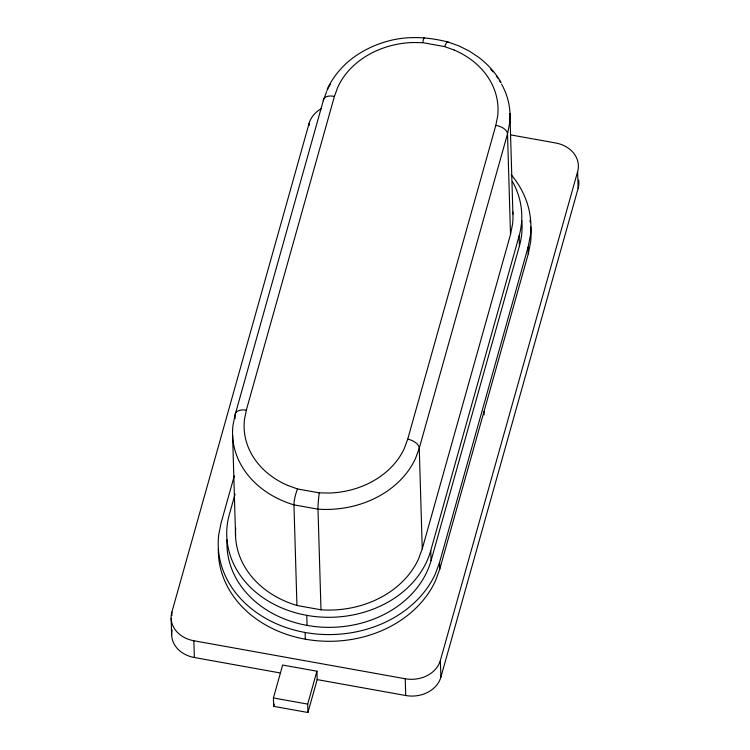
<?xml version="1.0" encoding="UTF-8"?>
<svg xmlns="http://www.w3.org/2000/svg" width="750" height="750" viewBox="0 0 750 750"><rect width="100%" height="100%" fill="white"/><g stroke="black" fill="none" stroke-linecap="round" stroke-linejoin="round"><path stroke-width="1.12" d="M454.134 50.025L444.609 46.594L422.822 42.675L412.387 42.516A82.819 67.922 -1.7 0 0 337.725 87.337L334.416 96.403L246.328 410.119A11.728 6.553 13.5 0 0 235.013 415.087L232.978 425.353A94.575 77.569 -1.7 0 0 293.953 504.853L296.944 605.475L320.981 609.797A94.575 77.569 -1.7 0 0 418.603 558.797L422.25 548.822L510.506 234.488L512.541 224.222A94.575 77.569 -1.7 0 0 512.784 211.828M246.328 410.119L244.481 419.456A82.819 67.922 -1.7 0 0 287.944 485.512M288 485.522L297.525 488.953L319.312 492.872L329.747 493.031A82.819 67.922 -1.7 0 0 404.409 448.209L407.728 439.134L495.806 125.419L497.653 116.091A82.819 67.922 -1.7 0 0 454.191 50.034M509.55 123.609L507.516 133.875L419.259 448.209L415.613 458.184A94.575 77.569 -1.7 0 1 318 509.175L293.953 504.853A11.756 2.306 -75.1 0 1 297.525 488.962M234.309 475.847L221.034 523.144L218.719 534.806A112.209 92.025 -1.7 0 0 305.081 632.466A112.209 92.025 -1.7 0 0 435.413 573.769L439.556 562.425L528.075 247.172L530.391 235.5A112.209 92.025 -1.7 0 0 511.191 174.75M218.353 549.169A112.209 92.025 -1.7 0 0 309.853 639.919A112.209 92.025 -1.7 0 0 435.609 580.472L439.753 569.138L528.272 253.875L530.588 242.213A112.209 92.025 -1.7 0 0 530.822 226.903M171.975 615.469L171.872 612.112L309.113 123.338A29.325 24.047 -1.7 0 1 321.337 108.656M235.331 413.953L323.269 100.753L326.55 91.772M235.05 494.147L229.369 514.387A103.388 84.797 -1.7 0 0 306.769 615.347L307.097 625.406M273.412 697.95L282.647 665.053L316.922 671.213L317.175 679.603L307.931 712.5L273.656 706.341L273.412 697.95L307.688 704.119L307.931 712.5M273.656 706.341L274.275 704.147M307.688 704.119L316.922 671.213M227.053 539.841A103.388 84.797 -1.7 0 0 316.378 626.709A103.388 84.797 -1.7 0 0 431.053 560.653L430.753 550.594L519.141 235.8A103.388 84.797 -1.7 0 0 512.494 181.631M431.053 560.653L519.441 245.859A103.388 84.797 -1.7 0 0 521.803 220.481M317.175 679.603L405.722 695.522A29.325 24.047 -1.7 0 0 440.887 677.156L440.391 660.384L577.631 171.609A29.325 24.047 -1.7 0 0 555.656 142.978L510.853 134.925M440.887 677.156L578.128 188.381A29.325 24.047 -1.7 0 0 578.663 180.028M327.244 89.147C331.903 79.097 338.784 70.266 346.913 62.784L347.381 62.372C359.1 52.172 373.238 45.094 388.191 41.053L388.425 40.987C407.897 35.691 428.278 37.031 447.675 41.925M171.872 612.112A29.325 24.047 -1.7 0 0 193.847 640.753L405.225 678.75A29.325 24.047 -1.7 0 0 440.391 660.384M172.116 629.916A29.325 24.047 -1.7 0 0 194.344 657.516L280.594 673.022M447.975 41.981L459.009 45.956L469.35 51.113L479.25 57.713C487.987 64.538 495.572 72.825 501.066 82.491M577.631 171.609L578.128 188.381M528.075 247.172L528.272 253.875M519.141 235.8L519.441 245.859M509.934 113.466L512.916 214.078M510.506 234.488L507.516 133.875A11.728 6.553 13.5 0 0 495.806 125.428M484.012 411.506L484.116 414.862M439.556 562.425L439.753 569.138M422.25 548.822L419.259 448.209A11.728 6.441 17.9 0 0 407.728 439.134M405.225 678.75L405.722 695.522M309.113 123.338L309.178 125.569M320.981 609.797L318 509.175A11.756 1.022 -84.5 0 1 319.312 492.881M305.109 632.475L305.316 639.178M235.013 415.087L235.116 418.594M232.603 435.497L235.584 536.109M193.847 640.753L194.344 657.516M171.141 618.375L171.638 635.138M326.916 90.778A94.575 77.569 -1.7 0 1 330.319 84.206M490.772 69.413A94.575 77.569 -1.7 0 1 492.966 71.859M496.341 76.078A94.575 77.569 -1.7 0 1 498.206 78.694M499.378 80.475A94.575 77.569 -1.7 0 1 500.484 82.275M501.544 84.103A94.575 77.569 -1.7 0 1 509.616 123.619M430.753 550.594A103.388 84.797 -1.7 0 1 306.769 615.347M529.978 220.369A112.209 92.025 -1.7 0 1 530.325 222.534M323.269 100.753A11.728 6.441 17.9 0 1 334.416 96.413M422.822 42.684A11.756 1.022 -84.5 0 1 424.35 37.941M444.609 46.603A11.756 2.306 -75.1 0 1 448.219 42.234M296.887 605.456A94.575 77.569 -1.7 0 1 235.688 528.206"/></g></svg>
